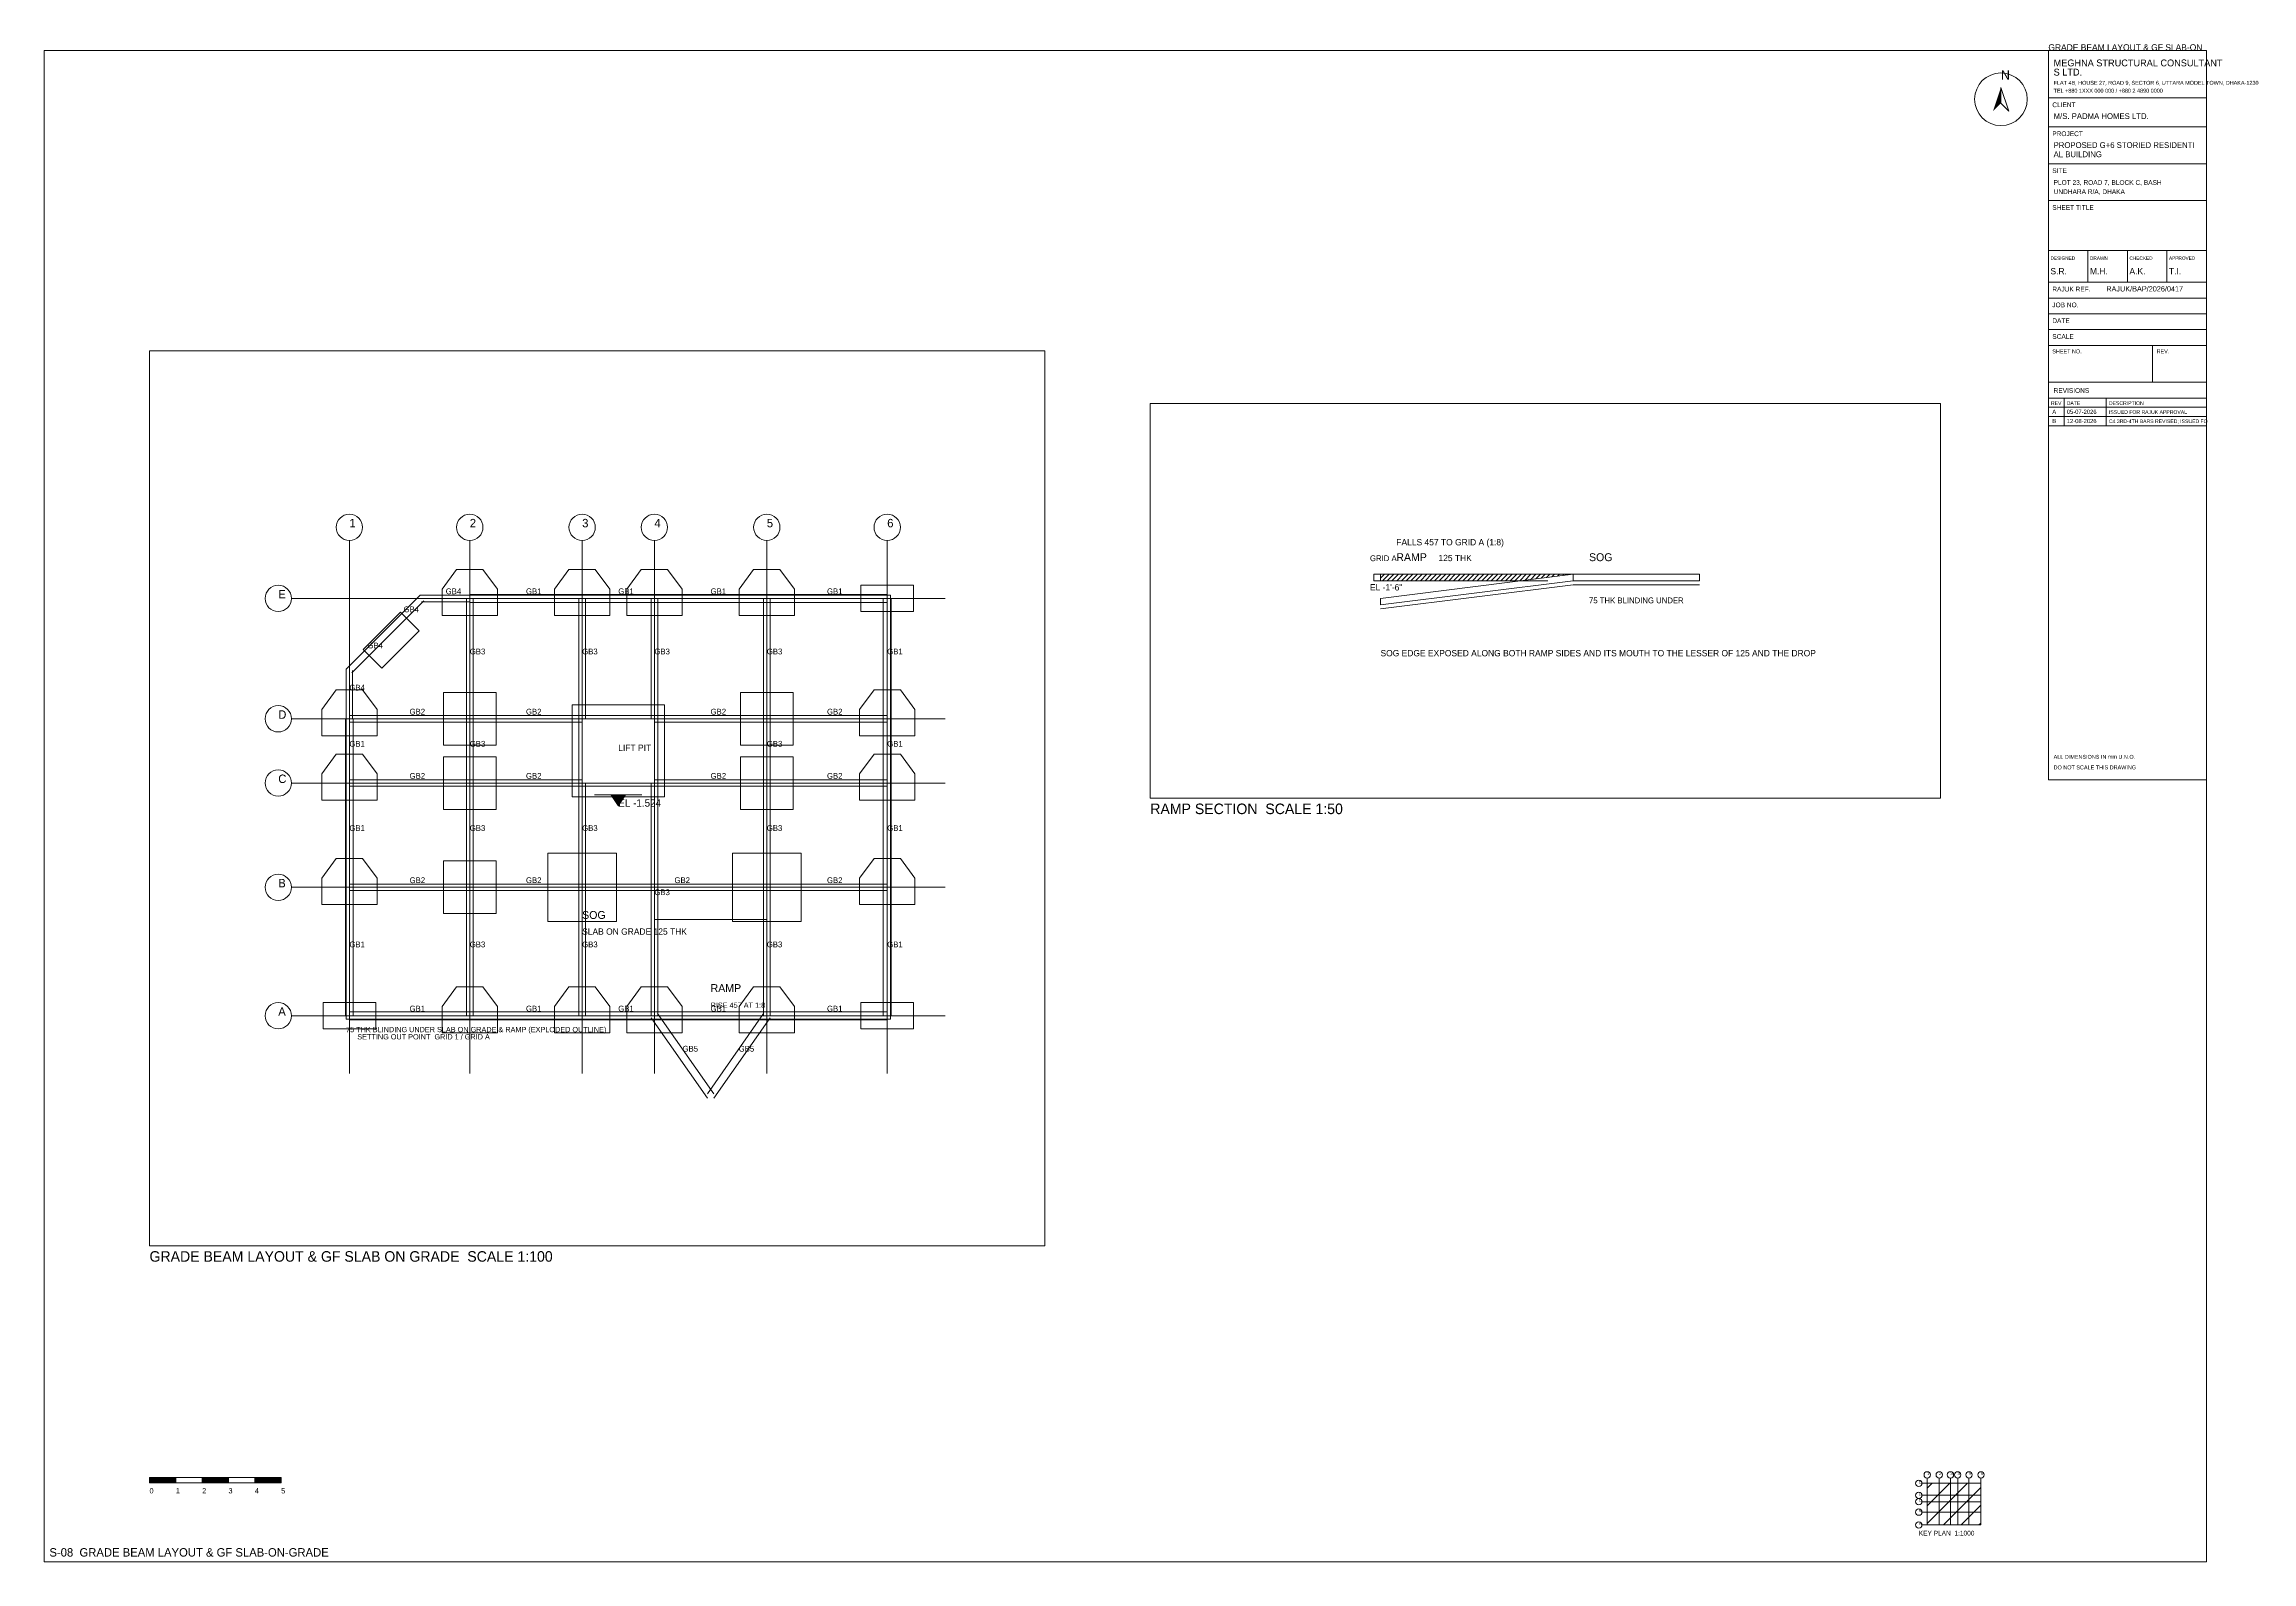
# Paper-space layout 'S-08 GRADE BEAM LAYOUT & GF SLAB-ON-GRADE' of a CAD drawing. Extents: x 10 to 848, y 10 to 586.
# The model-space entities are those that its viewports show. They can reach past a viewport. Long polylines and large blocks are cut down to what shows.
import ezdxf

# ---------------------------------------------------------------- set-up
doc = ezdxf.new("R2010")
doc.units = 0
doc.linetypes.add('DASHED', pattern=[1.524, 1.27, -0.254])
doc.layers.get('Defpoints').update_dxf_attribs({"lineweight": 0})
for name, color, linetype, lineweight, plot in [('Arrow', 7, 'Continuous', 0, False), ('Beam Line', 4, 'Continuous', 0, False), ('Foundation', 3, 'Continuous', 0, False), ('Grid', 8, 'Continuous', 0, False), ('Grid Circle', 8, 'Continuous', 0, False), ('Grid text', 7, 'Continuous', 0, False), ('Hatch', 9, 'Continuous', 0, False), ('Sheet', 7, 'Continuous', 0, False), ('Slab', 5, 'Continuous', 0, False), ('Text-1', 7, 'Continuous', 0, False), ('Text-2', 7, 'Continuous', 0, False), ('TITLE', 7, 'Continuous', 0, False)]:
    doc.layers.add(name, color=color, linetype=linetype, lineweight=lineweight, plot=plot)

# ---------------------------------------------------------------- blocks, each defined once
blk = doc.blocks.new('TITLE_BLOCK')
at = {"layer": 'TITLE'}
for p, q in [((0, -18), (60, -18)), ((0, -29), (60, -29)), ((0, -43), (60, -43)), ((0, -57), (60, -57)), ((0, -76), (60, -76)), ((0, -76), (0, -88)), ((15, -76), (15, -88)), ((30, -76), (30, -88)), ((45, -76), (45, -88)), ((0, -88), (60, -88)), ((0, -94), (60, -94)), ((0, -100), (60, -100)), ((0, -106), (60, -106)), ((0, -112), (60, -112)), ((39.6, -112), (39.6, -126)), ((0, -126), (60, -126)), ((0, -132), (60, -132)), ((0, -132), (60, -132)), ((6, -132), (6, -142.5)), ((22, -132), (22, -142.5)), ((0, -135.5), (60, -135.5)), ((0, -139), (60, -139)), ((0, -142.5), (60, -142.5))]:
    blk.add_line(p, q, dxfattribs=at)
blk.add_lwpolyline([(0, -277), (60, -277), (60, 0), (0, 0)], close=True, dxfattribs=at)
at = {"layer": 'Text-1'}
for tag, height in [('JOBNO', 2), ('SCALE', 2), ('SHEETTITLE', 2.4), ('SHEETTITLE2', 2.4), ('DATE', 2), ('SHEETNO', 4.5), ('REV', 4.5)]:
    blk.add_attdef(tag, (0, 0), '', height=height, dxfattribs=at)
at = {"layer": 'TITLE'}
for s, height, p in [('S LTD.', 2.6, (2, -9.5)), ('MEGHNA STRUCTURAL CONSULTANT', 2.6, (2, -6)), ('TEL +880 1XXX 000 000 / +880 2 4890 0000', 1.5, (2, -16)), ('FLAT 4B, HOUSE 27, ROAD 9, SECTOR 6, UTTARA MODEL TOWN, DHAKA-1230', 1.5, (2, -13)), ('CLIENT', 1.8, (1.5, -21.5)), ('M/S. PADMA HOMES LTD.', 2.2, (2, -26)), ('PROJECT', 1.8, (1.5, -32.5)), ('AL BUILDING', 2.2, (2, -40.5)), ('PROPOSED G+6 STORIED RESIDENTI', 2.2, (2, -37)), ('SITE', 1.8, (1.5, -46.5)), ('PLOT 23, ROAD 7, BLOCK C, BASH', 1.8, (2, -51)), ('SHEET TITLE', 1.8, (1.5, -60.5)), ('UNDHARA R/A, DHAKA', 1.8, (2, -54.5)), ('DESIGNED', 1.3, (0.8, -79.5)), ('S.R.', 2.4, (0.8, -85)), ('DRAWN', 1.3, (15.8, -79.5)), ('M.H.', 2.4, (15.8, -85)), ('A.K.', 2.4, (30.8, -85)), ('CHECKED', 1.3, (30.8, -79.5)), ('APPROVED', 1.3, (45.8, -79.5)), ('T.I.', 2.4, (45.8, -85)), ('RAJUK REF.', 1.8, (1.5, -91.5)), ('RAJUK/BAP/2026/0417', 2, (22, -91.5)), ('JOB NO.', 1.8, (1.5, -97.5)), ('SCALE', 1.8, (1.5, -109.5)), ('DATE', 1.8, (1.5, -103.5)), ('SHEET NO.', 1.5, (1.5, -115)), ('REV.', 1.5, (41.1, -115)), ('REV', 1.4, (1, -134.6)), ('REVISIONS', 1.8, (2, -130)), ('DATE', 1.4, (7, -134.6)), ('DESCRIPTION', 1.4, (23, -134.6)), ('ALL DIMENSIONS IN mm U.N.O.', 1.5, (2, -269)), ('DO NOT SCALE THIS DRAWING', 1.5, (2, -273))]:
    blk.add_text(s, height=height, dxfattribs=at).set_placement(p)
blk = doc.blocks.new('NORTH_ARROW')
at = {"layer": 'Arrow'}
blk.add_lwpolyline([(0, 0), (3, -9), (0, -6)], close=True, dxfattribs=at)
blk.add_circle((0, -4.5), 10, dxfattribs=at)
blk.add_solid([(0, 0), (-3, -9), (0, -6)], dxfattribs=at)
at = {"layer": 'Text-1'}
blk.add_text('N', height=3.5, dxfattribs=at).set_placement((0, 3))
blk = doc.blocks.new('KEY_PLAN')
at = {"layer": 'Grid'}
for p, q in [((0, 0), (0, 17.8496)), ((4.572, 0), (4.572, 17.8496)), ((8.8392, 0), (8.8392, 17.8496)), ((11.5824, 0), (11.5824, 17.8496)), ((15.8496, 0), (15.8496, 17.8496)), ((20.4216, 0), (20.4216, 17.8496)), ((-2, 15.8496), (20.4216, 15.8496)), ((-2, 11.2776), (20.4216, 11.2776)), ((-2, 8.8392), (20.4216, 8.8392)), ((-2, 4.8768), (20.4216, 4.8768)), ((-2, 0), (20.4216, 0))]:
    blk.add_line(p, q, dxfattribs=at)
at = {"layer": 'Grid Circle'}
for centre in [(-3.2, 15.8496), (0, 19.0496), (4.572, 19.0496), (8.8392, 19.0496), (11.5824, 19.0496), (15.8496, 19.0496), (20.4216, 19.0496), (-3.2, 11.2776), (-3.2, 8.8392), (-3.2, 4.8768), (-3.2, 0)]:
    blk.add_circle(centre, 1.2, dxfattribs=at)
at = {"layer": 'Sheet'}
blk.add_lwpolyline([(0, 0), (20.4216, 0), (20.4216, 15.8496), (0, 15.8496)], close=True, dxfattribs=at)
at = {"layer": 'Grid text'}
for s, p in [('E', (-3.2, 15.8496)), ('1', (0, 19.0496)), ('2', (4.572, 19.0496)), ('3', (8.8392, 19.0496)), ('4', (11.5824, 19.0496)), ('5', (15.8496, 19.0496)), ('6', (20.4216, 19.0496)), ('C', (-3.2, 8.8392)), ('D', (-3.2, 11.2776)), ('A', (-3.2, 0)), ('B', (-3.2, 4.8768))]:
    blk.add_text(s, height=1.1, dxfattribs=at).set_placement(p)
at = {"layer": 'Sheet'}
blk.add_text('KEY PLAN  1:1000', height=1.8, dxfattribs=at).set_placement((-3.2, -4))
blk = doc.blocks.new('SCALE_BAR')
at = {"layer": 'Sheet'}
h = blk.add_hatch(color=256, dxfattribs=at)
h.dxf.hatch_style = 1
h.paths.add_polyline_path([(0, 0), (10, 0), (10, 2), (0, 2)])
h = blk.add_hatch(color=256, dxfattribs=at)
h.dxf.hatch_style = 1
h.paths.add_polyline_path([(20, 0), (30, 0), (30, 2), (20, 2)])
h = blk.add_hatch(color=256, dxfattribs=at)
h.dxf.hatch_style = 1
h.paths.add_polyline_path([(40, 0), (50, 0), (50, 2), (40, 2)])
for points in [[(0, 0), (10, 0), (10, 2), (0, 2)], [(10, 0), (20, 0), (20, 2), (10, 2)], [(20, 0), (30, 0), (30, 2), (20, 2)], [(30, 0), (40, 0), (40, 2), (30, 2)], [(40, 0), (50, 0), (50, 2), (40, 2)]]:
    blk.add_lwpolyline(points, close=True, dxfattribs=at)
for s, p in [('0', (0, -4)), ('1', (10, -4)), ('2', (20, -4)), ('3', (30, -4)), ('4', (40, -4)), ('5', (50, -4))]:
    blk.add_text(s, height=2, dxfattribs=at).set_placement(p)
at = {"layer": 'Text-1'}
blk.add_attdef('UNIT', (0, 0), '', height=2, dxfattribs=at)
blk = doc.blocks.new('GRID_BUBBLE')
at = {"layer": 'Grid Circle'}
blk.add_circle((0, 0), 500, dxfattribs=at)
at = {"layer": 'Text-1'}
blk.add_attdef('GRID', (0, 0), '', height=320, dxfattribs=at)
blk = doc.blocks.new('LEVEL_MARK')
at = {"layer": 'Text-1'}
blk.add_line((-900, 450), (900, 450), dxfattribs=at)
blk.add_solid([(0, 0), (-300, 450), (300, 450)], dxfattribs=at)
blk.add_attdef('LEVEL', (0, 0), '', height=280, dxfattribs=at)

msp = doc.modelspace()

# ---------------------------------------------------------------- hatches: boundary and pattern name
at = {"layer": 'Hatch'}
h = msp.add_hatch(dxfattribs=at)
h.set_pattern_fill('ANSI31', color=256, scale=20)
h.paths.add_polyline_path([(1000000, -1200000), (1003658, -1200000), (1002658, -1200125), (1000000, -1200125)])

# ---------------------------------------------------------------- linework, layer by layer
at = {"layer": 'Beam Line'}
for p, q in [((1283, -385434), (2655, -384062)), ((1460, -385610), (2832, -384239)), ((2743, -384025), (4572, -384025)), ((2743, -384275), (4572, -384275)), ((4447, -388722), (4447, -384150)), ((4572, -384000), (8839, -384000)), ((4572, -384300), (8839, -384300)), ((4697, -388722), (4697, -384150)), ((8714, -388722), (8714, -384150)), ((8839, -384000), (11582, -384000)), ((8839, -384300), (11582, -384300)), ((8964, -388722), (8964, -384150)), ((11457, -388722), (11457, -384150)), ((11582, -384000), (15850, -384000)), ((11582, -384300), (15850, -384300)), ((11707, -388722), (11707, -384150)), ((15725, -388722), (15725, -384150)), ((15850, -384000), (20422, -384000)), ((15850, -384300), (20422, -384300)), ((15975, -388722), (15975, -384150)), ((20272, -388722), (20272, -384150)), ((20572, -388722), (20572, -384150)), ((-88, -386805), (1283, -385434)), ((88, -386982), (1460, -385610)), ((-125, -388722), (-125, -386894)), ((125, -388722), (125, -386894)), ((-150, -391161), (-150, -388722)), ((0, -388597), (4572, -388597)), ((0, -388847), (4572, -388847)), ((150, -391161), (150, -388722)), ((4447, -391161), (4447, -388722)), ((4572, -388597), (8839, -388597)), ((4572, -388847), (8839, -388847)), ((4697, -391161), (4697, -388722)), ((11582, -388597), (15850, -388597)), ((11582, -388847), (15850, -388847)), ((15725, -391161), (15725, -388722)), ((15850, -388597), (20422, -388597)), ((15850, -388847), (20422, -388847)), ((15975, -391161), (15975, -388722)), ((20272, -391161), (20272, -388722)), ((20572, -391161), (20572, -388722)), ((0, -391036), (4572, -391036)), ((4572, -391036), (8839, -391036)), ((11582, -391036), (15850, -391036)), ((15850, -391036), (20422, -391036)), ((-150, -395123), (-150, -391161)), ((0, -391286), (4572, -391286)), ((150, -395123), (150, -391161)), ((4447, -395123), (4447, -391161)), ((4572, -391286), (8839, -391286)), ((4697, -395123), (4697, -391161)), ((8714, -395123), (8714, -391161)), ((8964, -395123), (8964, -391161)), ((11457, -400000), (11457, -391161)), ((11582, -391286), (15850, -391286)), ((11707, -400000), (11707, -391161)), ((15725, -395123), (15725, -391161)), ((15850, -391286), (20422, -391286)), ((15975, -395123), (15975, -391161)), ((20272, -395123), (20272, -391161)), ((20572, -395123), (20572, -391161)), ((-150, -400000), (-150, -395123)), ((0, -394998), (4572, -394998)), ((150, -400000), (150, -395123)), ((4447, -400000), (4447, -395123)), ((4572, -394998), (8839, -394998)), ((4697, -400000), (4697, -395123)), ((8714, -400000), (8714, -395123)), ((8839, -394998), (15850, -394998)), ((8964, -400000), (8964, -395123)), ((15725, -400000), (15725, -395123)), ((15850, -394998), (20422, -394998)), ((15975, -400000), (15975, -395123)), ((20272, -400000), (20272, -395123)), ((20572, -400000), (20572, -395123)), ((0, -395248), (4572, -395248)), ((4572, -395248), (8839, -395248)), ((8839, -395248), (15850, -395248)), ((15850, -395248), (20422, -395248)), ((0, -399850), (4572, -399850)), ((4572, -399850), (8839, -399850)), ((8839, -399850), (11582, -399850)), ((11582, -399850), (15850, -399850)), ((15850, -399850), (20422, -399850)), ((0, -400150), (4572, -400150)), ((4572, -400150), (8839, -400150)), ((8839, -400150), (11582, -400150)), ((11460, -400086), (13593, -403134)), ((11582, -400150), (15850, -400150)), ((11705, -399914), (13839, -402962)), ((15727, -399914), (13593, -402962)), ((15972, -400086), (13839, -403134)), ((15850, -400150), (20422, -400150))]:
    msp.add_line(p, q, dxfattribs=at)
at = {"layer": 'Defpoints'}
msp.add_point((0, -400000), dxfattribs=at)
at = {"layer": 'Foundation'}
for p, q in [((2691, -384025), (-125, -386842)), ((20547, -384025), (2691, -384025)), ((20547, -400125), (20547, -384025)), ((-125, -386842), (-125, -400125)), ((-125, -400125), (20547, -400125)), ((1000000, -1200657), (1003658, -1200200)), ((1003658, -1200200), (1006058, -1200200))]:
    msp.add_line(p, q, dxfattribs=at)
for points in [[(3522, -384800), (5622, -384800), (5622, -383800), (5072, -383050), (4072, -383050), (3522, -383800)], [(7789, -384800), (9889, -384800), (9889, -383800), (9339, -383050), (8339, -383050), (7789, -383800)], [(10532, -384800), (12632, -384800), (12632, -383800), (12082, -383050), (11082, -383050), (10532, -383800)], [(14800, -384800), (16900, -384800), (16900, -383800), (16350, -383050), (15350, -383050), (14800, -383800)], [(19422, -384650), (21422, -384650), (21422, -383650), (19422, -383650)], [(1230, -386795), (2644, -385381), (1937, -384673), (523, -386088)], [(-1050, -389372), (1050, -389372), (1050, -388372), (500, -387622), (-500, -387622), (-1050, -388372)], [(19372, -389372), (21472, -389372), (21472, -388372), (20922, -387622), (19922, -387622), (19372, -388372)], [(3572, -389722), (5572, -389722), (5572, -387722), (3572, -387722)], [(14850, -389722), (16850, -389722), (16850, -387722), (14850, -387722)], [(8461, -391692), (11961, -391692), (11961, -388192), (8461, -388192)], [(8714, -391286), (11707, -391286), (11707, -388597), (8714, -388597)], [(-1050, -391811), (1050, -391811), (1050, -390811), (500, -390061), (-500, -390061), (-1050, -390811)], [(3572, -392161), (5572, -392161), (5572, -390161), (3572, -390161)], [(14850, -392161), (16850, -392161), (16850, -390161), (14850, -390161)], [(19372, -391811), (21472, -391811), (21472, -390811), (20922, -390061), (19922, -390061), (19372, -390811)], [(7539, -396423), (10139, -396423), (10139, -393823), (7539, -393823)], [(14550, -396423), (17150, -396423), (17150, -393823), (14550, -393823)], [(-1050, -395773), (1050, -395773), (1050, -394773), (500, -394023), (-500, -394023), (-1050, -394773)], [(3572, -396123), (5572, -396123), (5572, -394123), (3572, -394123)], [(19372, -395773), (21472, -395773), (21472, -394773), (20922, -394023), (19922, -394023), (19372, -394773)], [(3522, -400650), (5622, -400650), (5622, -399650), (5072, -398900), (4072, -398900), (3522, -399650)], [(7789, -400650), (9889, -400650), (9889, -399650), (9339, -398900), (8339, -398900), (7789, -399650)], [(10532, -400650), (12632, -400650), (12632, -399650), (12082, -398900), (11082, -398900), (10532, -399650)], [(14800, -400650), (16900, -400650), (16900, -399650), (16350, -398900), (15350, -398900), (14800, -399650)], [(-1000, -400500), (1000, -400500), (1000, -399500), (-1000, -399500)], [(19422, -400500), (21422, -400500), (21422, -399500), (19422, -399500)]]:
    msp.add_lwpolyline(points, close=True, dxfattribs=at)
at = {"layer": 'Grid'}
for p, q in [((0, -402200), (0, -381950)), ((4572, -402200), (4572, -381950)), ((8839, -402200), (8839, -381950)), ((11582, -402200), (11582, -381950)), ((15850, -402200), (15850, -381950)), ((20422, -402200), (20422, -381950)), ((-2200, -384150), (22622, -384150)), ((-2200, -388722), (22622, -388722)), ((-2200, -391161), (22622, -391161)), ((-2200, -395123), (22622, -395123)), ((-2200, -400000), (22622, -400000))]:
    msp.add_line(p, q, dxfattribs=at)
at = {"layer": 'Slab'}
msp.add_line((1000000, -1200000), (1003658, -1200000), dxfattribs=at)
at = {"layer": 'Slab', "linetype": 'DASHED'}
msp.add_line((1000000, -1200125), (1003658, -1200125), dxfattribs=at)
at = {"layer": 'Slab'}
for points in [[(-125, -400125), (20547, -400125), (20547, -384025), (2691, -384025), (-125, -386842)], [(11582, -400000), (15850, -400000), (15850, -396342), (11582, -396342)], [(999875, -1200125), (1000000, -1200125), (1000000, -1200000), (999875, -1200000)], [(1000000, -1200457), (1003658, -1200000), (1003658, -1200125), (1000000, -1200582)], [(1003658, -1200125), (1006058, -1200125), (1006058, -1200000), (1003658, -1200000)]]:
    msp.add_lwpolyline(points, close=True, dxfattribs=at)

# ---------------------------------------------------------------- block references
at = {"layer": 'Grid Circle'}
for p, values in [((0, -381450), {'GRID': '1'}), ((4572, -381450), {'GRID': '2'}), ((8839, -381450), {'GRID': '3'}), ((11582, -381450), {'GRID': '4'}), ((15850, -381450), {'GRID': '5'}), ((20422, -381450), {'GRID': '6'}), ((-2700, -384150), {'GRID': 'E'}), ((-2700, -388722), {'GRID': 'D'}), ((-2700, -391161), {'GRID': 'C'}), ((-2700, -395123), {'GRID': 'B'}), ((-2700, -400000), {'GRID': 'A'})]:
    msp.add_blockref('GRID_BUBBLE', p, dxfattribs=at).add_auto_attribs(values)
at = {"layer": 'Text-1'}
msp.add_blockref('LEVEL_MARK', (10211, -392061), dxfattribs=at).add_auto_attribs({'LEVEL': 'EL -1.524'})

# ---------------------------------------------------------------- texts
for s, height, p in [('GB4', 220, (3658, -383990)), ('GB1', 220, (6706, -383990)), ('GB1', 220, (10211, -383990)), ('GB1', 220, (13716, -383990)), ('GB1', 220, (18136, -383990)), ('GB4', 220, (2057, -384676)), ('GB4', 220, (686, -386048)), ('GB3', 220, (4572, -386276)), ('GB3', 220, (8839, -386276)), ('GB3', 220, (11582, -386276)), ('GB3', 220, (15850, -386276)), ('GB1', 220, (20422, -386276)), ('GB4', 220, (0, -387648)), ('GB2', 220, (2286, -388562)), ('GB2', 220, (6706, -388562)), ('GB2', 220, (13716, -388562)), ('GB2', 220, (18136, -388562)), ('GB1', 220, (0, -389782)), ('GB3', 220, (4572, -389782)), ('LIFT PIT', 240, (10211, -389942)), ('GB3', 220, (15850, -389782)), ('GB1', 220, (20422, -389782)), ('GB2', 220, (2286, -391001)), ('GB2', 220, (6706, -391001)), ('GB2', 220, (13716, -391001)), ('GB2', 220, (18136, -391001)), ('GB1', 220, (0, -392982)), ('GB3', 220, (4572, -392982)), ('GB3', 220, (8839, -392982)), ('GB3', 220, (15850, -392982)), ('GB1', 220, (20422, -392982)), ('GB2', 220, (2286, -394963)), ('GB2', 220, (6706, -394963)), ('GB2', 220, (12344, -394963)), ('GB2', 220, (18136, -394963)), ('GB3', 220, (11582, -395420)), ('SOG', 300, (8839, -396323)), ('SLAB ON GRADE 125 THK', 240, (8839, -396923)), ('GB1', 220, (0, -397402)), ('GB3', 220, (4572, -397402)), ('GB3', 220, (8839, -397402)), ('GB3', 220, (15850, -397402)), ('GB1', 220, (20422, -397402)), ('RAMP', 300, (13716, -399100)), ('GB1', 220, (2286, -399840)), ('GB1', 220, (6706, -399840)), ('GB1', 220, (10211, -399840)), ('GB1', 220, (13716, -399840)), ('RISE 457 AT 1:8', 200, (13716, -399700)), ('GB1', 220, (18136, -399840)), ('GB5', 220, (12649, -401364)), ('GB5', 220, (14783, -401364)), ('RAMP', 150, (1000300, -1199750)), ('SOG', 150, (1003958, -1199750))]:
    msp.add_text(s, height=height, dxfattribs=at).set_placement(p)
at = {"layer": 'Text-2'}
for s, height, p in [('75 THK BLINDING UNDER SLAB ON GRADE & RAMP (EXPLODED OUTLINE)', 200, (-125, -400625)), ('SETTING OUT POINT  GRID 1 / GRID A', 200, (300, -400900)), ('FALLS 457 TO GRID A (1:8)', 120, (1000300, -1199450)), ('GRID A', 110, (999800, -1199750)), ('125 THK', 120, (1001100, -1199750)), ('EL -1\'-6"', 120, (999800, -1200307)), ('75 THK BLINDING UNDER', 110, (1003958, -1200550)), ('SOG EDGE EXPOSED ALONG BOTH RAMP SIDES AND ITS MOUTH TO THE LESSER OF 125 AND THE DROP', 120, (1000000, -1201557))]:
    msp.add_text(s, height=height, dxfattribs=at).set_placement(p)

psp = doc.layouts.new('S-08 GRADE BEAM LAYOUT & GF SLAB-ON-GRADE')

# ---------------------------------------------------------------- hatches: boundary and pattern name
at = {"layer": 'Hatch'}
h = psp.add_hatch(dxfattribs=at)
h.set_pattern_fill('ANSI31', color=256, scale=1.5)
h.paths.add_polyline_path([(725, 24), (745.4216, 24), (745.4216, 39.8496), (725, 39.8496)])

# ---------------------------------------------------------------- linework, layer by layer
at = {"layer": 'Sheet'}
psp.add_lwpolyline([(10, 10), (831, 10), (831, 584), (10, 584)], close=True, dxfattribs=at)

# ---------------------------------------------------------------- block references
at = {"layer": 'Arrow'}
psp.add_blockref('NORTH_ARROW', (753, 570), dxfattribs=at)
at = {"layer": 'Sheet'}
psp.add_blockref('SCALE_BAR', (50, 40), dxfattribs=at).add_auto_attribs({'UNIT': 'm'})
psp.add_blockref('KEY_PLAN', (725, 24), dxfattribs=at)
at = {"layer": 'TITLE'}
ref = psp.add_blockref('TITLE_BLOCK', (771, 584), dxfattribs=at)
ref.add_attrib('SHEETTITLE', 'GRADE BEAM LAYOUT & GF SLAB-ON', (771, 584), dxfattribs={"layer": 'Text-1', "height": 2.4})

# ---------------------------------------------------------------- texts
at = {"layer": 'Sheet'}
for s, height, p in [('RAMP SECTION  SCALE 1:50', 4, (430, 294)), ('GRADE BEAM LAYOUT & GF SLAB ON GRADE  SCALE 1:100', 4, (50, 124)), ('S-08  GRADE BEAM LAYOUT & GF SLAB-ON-GRADE', 3.2, (12, 12))]:
    psp.add_text(s, height=height, dxfattribs=at).set_placement(p)
at = {"layer": 'TITLE'}
for s, height, p in [('A', 1.6, (772.5, 446)), ('05-07-2026', 1.6, (778, 446)), ('ISSUED FOR RAJUK APPROVAL', 1.4, (794, 446)), ('B', 1.6, (772.5, 442.5)), ('12-08-2026', 1.6, (778, 442.5)), ('C4 3RD-4TH BARS REVISED; ISSUED FO', 1.4, (794, 442.5))]:
    psp.add_text(s, height=height, dxfattribs=at).set_placement(p)

# ---------------------------------------------------------------- viewports
at = {"layer": ''}
psp.add_viewport(center=(220, 300), size=(340, 340), view_center_point=(9410.8, -391742.2097), view_height=34000, dxfattribs=at)
psp.add_viewport(center=(580, 375), size=(300, 150), view_center_point=(1003128.8, -1200503.6), view_height=7500, status=3, dxfattribs=at)

doc.saveas('drawing.dxf')
